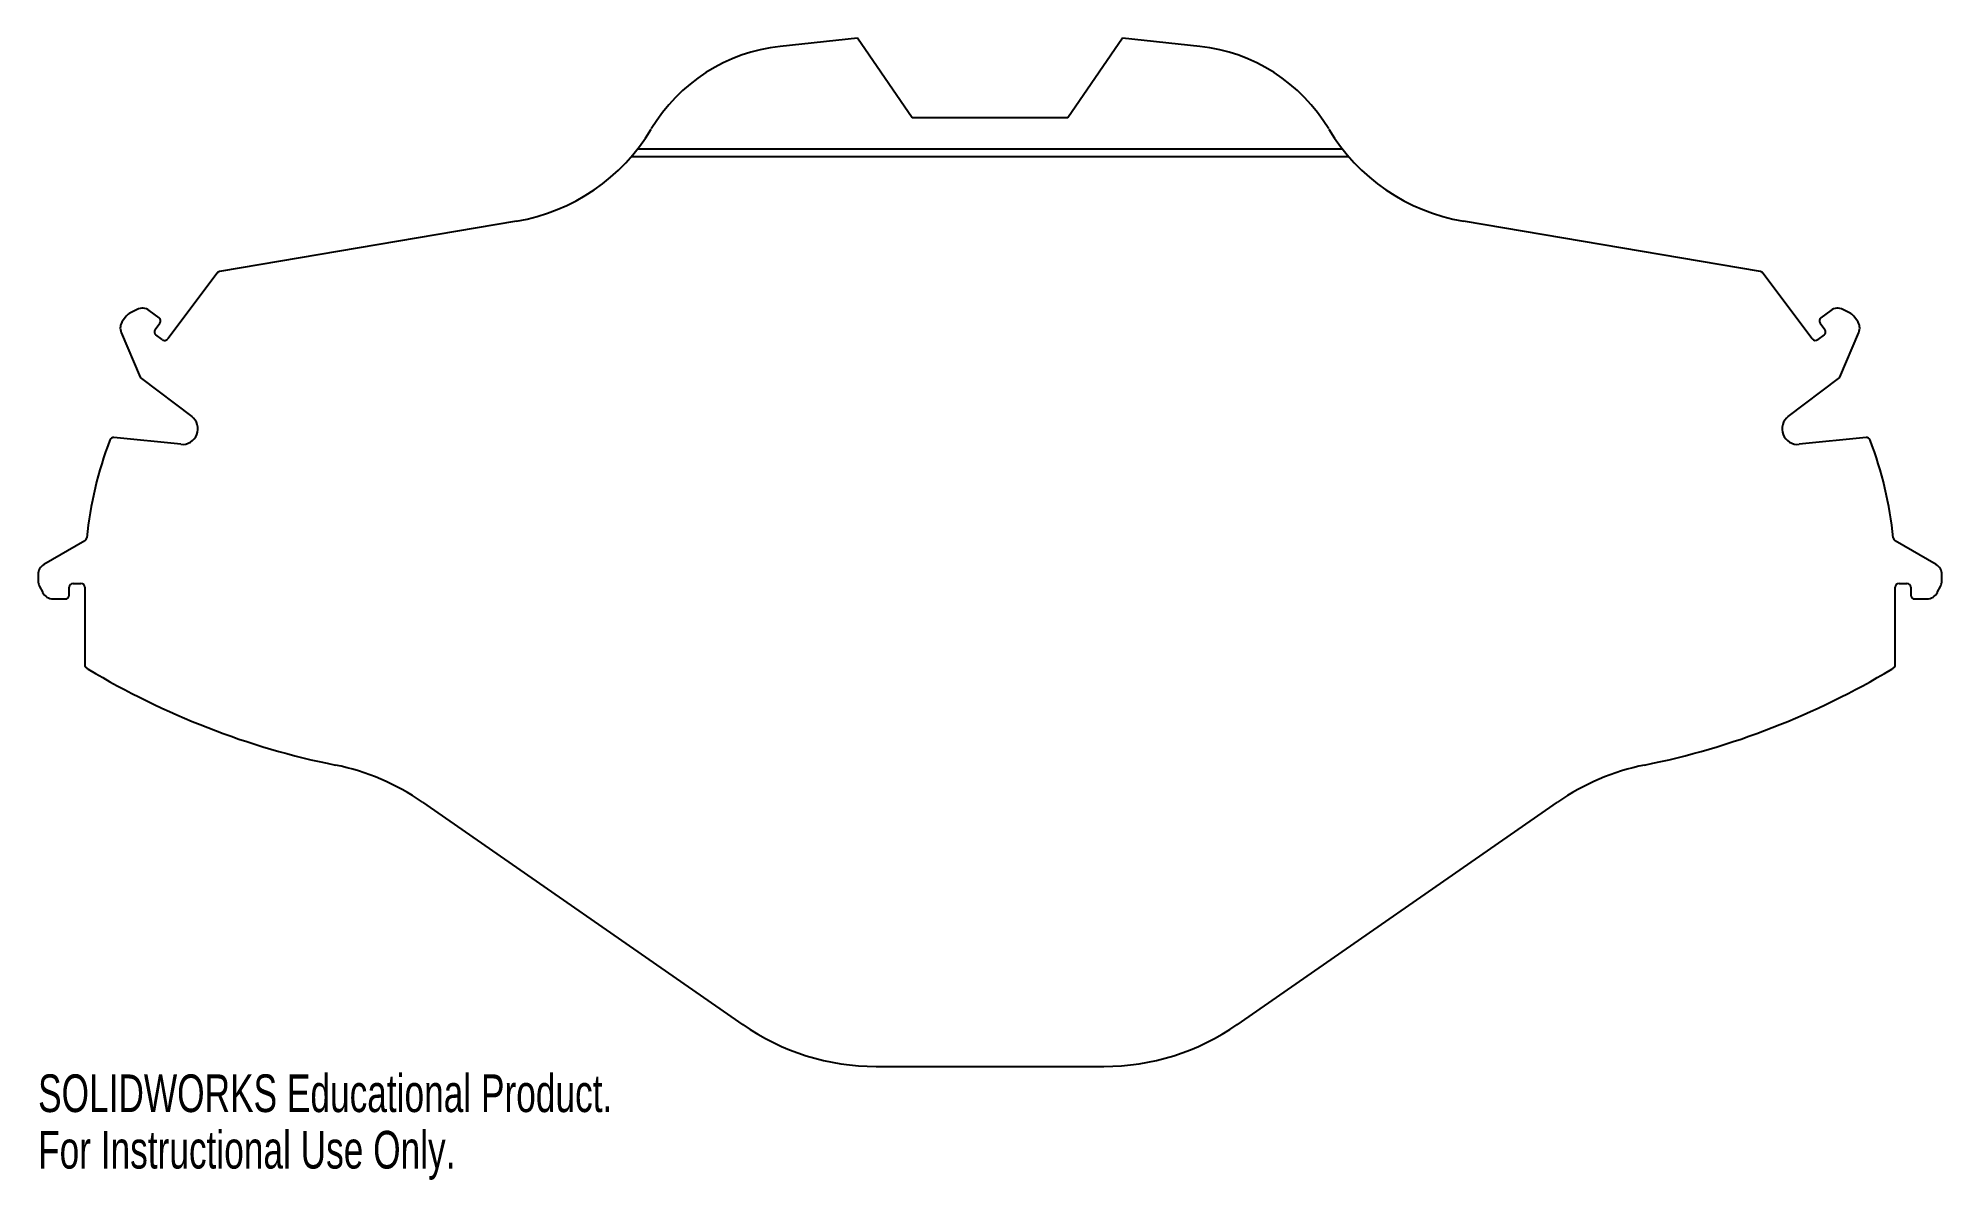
# Model space of a CAD drawing. Header units: millimetres. Extents: x -122 to 122, y -136 to 10.
import ezdxf

# ---------------------------------------------------------------- set-up
doc = ezdxf.new("R2010")
doc.units = ezdxf.units.MM
doc.styles.add('SLDTEXTSTYLE0', font='TXT', dxfattribs={"width": 0.7})

msp = doc.modelspace()

# ---------------------------------------------------------------- linework, layer by layer
at = {"color": 7, "linetype": 'Continuous', "lineweight": 25}
for p, q in [((-17, 10.24), (-26.94, 9.16)), ((-10, 0), (-17, 10.24)), ((17, 10.24), (10, 0)), ((26.94, 9.16), (17, 10.24)), ((10, 0), (-10, 0)), ((-45.22, -4), (45.22, -4)), ((46.04, -5), (-46.04, -5)), ((-60.74, -13.26), (-98.87, -19.73)), ((98.87, -19.73), (60.74, -13.26)), ((-99.18, -19.93), (-105.52, -28.37)), ((105.52, -28.37), (99.18, -19.93)), ((-110.83, -25.46), (-111.3, -26.08)), ((-109.45, -24.59), (-110.3, -25.02)), ((-106.62, -25.67), (-107.88, -24.73)), ((-107.12, -27.17), (-106.52, -26.37)), ((106.52, -26.37), (107.12, -27.17)), ((107.88, -24.73), (106.62, -25.67)), ((110.3, -25.02), (109.45, -24.59)), ((111.3, -26.08), (110.83, -25.46)), ((-111.48, -27.57), (-109.06, -33.27)), ((-106.22, -28.47), (-107.02, -27.87)), ((107.02, -27.87), (106.22, -28.47)), ((109.06, -33.27), (111.48, -27.57)), ((-108.9, -33.47), (-102.44, -38.32)), ((102.44, -38.32), (108.9, -33.47)), ((-103.84, -41.91), (-112.41, -41.04)), ((112.41, -41.04), (103.84, -41.91)), ((-116.15, -54.28), (-121.4, -57.33)), ((121.4, -57.33), (116.15, -54.28)), ((-122.15, -58.63), (-122.15, -59.41)), ((122.15, -59.41), (122.15, -58.63)), ((-121.99, -60.08), (-121.56, -60.94)), ((-118.15, -61.26), (-118.15, -60.26)), ((-117.65, -59.76), (-116.65, -59.76)), ((-116.15, -60.26), (-116.15, -70.22)), ((116.15, -70.22), (116.15, -60.26)), ((116.65, -59.76), (117.65, -59.76)), ((118.15, -60.26), (118.15, -61.26)), ((121.56, -60.94), (121.99, -60.08)), ((-120.22, -61.76), (-118.65, -61.76)), ((118.65, -61.76), (120.22, -61.76)), ((-72.82, -87.84), (-31.72, -116.4)), ((31.72, -116.4), (72.82, -87.84)), ((-14.6, -121.76), (14.6, -121.76))]:
    msp.add_line(p, q, dxfattribs=at)
for centre, radius, start, end in [((-24.57, -12.71), 22, 96.1816, 149.1565), ((24.57, -12.71), 22, 30.8435, 83.8184), ((-64.93, 11.38), 25, 279.6292, 329.1565), ((64.93, 11.38), 25, 210.8435, 260.3708), ((-98.78, -20.23), 0.5, 99.6292, 143.1301), ((98.78, -20.23), 0.5, 36.8699, 80.3708), ((-110.1, -26.98), 1.5, 143.1301, 203.0007), ((-109.63, -26.36), 1.5, 116.5651, 143.1301), ((-108.78, -25.93), 1.5, 53.1301, 116.5651), ((-106.92, -26.07), 0.5, 323.1301, 53.1301), ((106.92, -26.07), 0.5, 126.8699, 216.8699), ((108.78, -25.93), 1.5, 63.4349, 126.8699), ((109.63, -26.36), 1.5, 36.8699, 63.4349), ((110.1, -26.98), 1.5, 336.9993, 36.8699), ((-106.72, -27.47), 0.5, 143.1301, 233.1301), ((-105.92, -28.07), 0.5, 233.1301, 323.1301), ((105.92, -28.07), 0.5, 216.8699, 306.8699), ((106.72, -27.47), 0.5, 306.8699, 36.8699), ((-108.6, -33.07), 0.5, 203.0007, 233.1301), ((108.6, -33.07), 0.5, 306.8699, 336.9993), ((-103.64, -39.92), 2, 264.2106, 53.1301), ((103.64, -39.92), 2, 126.8699, 275.7894), ((-67.5, -58.76), 48.65, 159.0409, 174.2632), ((-112.46, -41.54), 0.5, 84.2106, 159.0409), ((112.46, -41.54), 0.5, 20.9591, 95.7894), ((67.5, -58.76), 48.65, 5.7368, 20.9591), ((-116.4, -53.85), 0.5, 300.1294, 354.2632), ((116.4, -53.85), 0.5, 185.7368, 239.8706), ((-120.65, -58.63), 1.5, 120.1294, 180), ((120.65, -58.63), 1.5, 0, 59.8706), ((-120.65, -59.41), 1.5, 180, 206.5651), ((-120.22, -60.26), 1.5, 206.5651, 270), ((-117.65, -60.26), 0.5, 90, 180), ((-116.65, -60.26), 0.5, 360, 90), ((116.65, -60.26), 0.5, 90, 180), ((117.65, -60.26), 0.5, 0, 90), ((120.22, -60.26), 1.5, 270, 333.4349), ((120.65, -59.41), 1.5, 333.4349, 0), ((-118.65, -61.26), 0.5, 270, 360), ((118.65, -61.26), 0.5, 180, 270), ((-115.65, -70.22), 0.5, 180, 238.0196), ((-108.5, -58.76), 14, 238.0196, 238.9973), ((-64.2, 14.95), 100, 238.9973, 258.5822), ((64.2, 14.95), 100, 281.4178, 301.0027), ((108.5, -58.76), 14, 301.0027, 301.9804), ((115.65, -70.22), 0.5, 301.9804, 0), ((-89.94, -112.48), 30, 55.2057, 78.5822), ((89.94, -112.48), 30, 101.4178, 124.7943), ((-14.6, -91.76), 30, 235.2057, 270), ((14.6, -91.76), 30, 270, 304.7943)]:
    msp.add_arc(centre, radius, start, end, dxfattribs=at)

# ---------------------------------------------------------------- texts
at = {"color": 7, "linetype": 'Continuous', "char_height": 4.8336, "attachment_point": 1, "style": 'SLDTEXTSTYLE0'}
for s, insert in [('SOLIDWORKS Educational Product.', (-122.15, -122.78)), ('For Instructional Use Only.', (-122.15, -130.03))]:
    msp.add_mtext(s, dxfattribs=dict(at, insert=insert))

doc.saveas('drawing.dxf')
